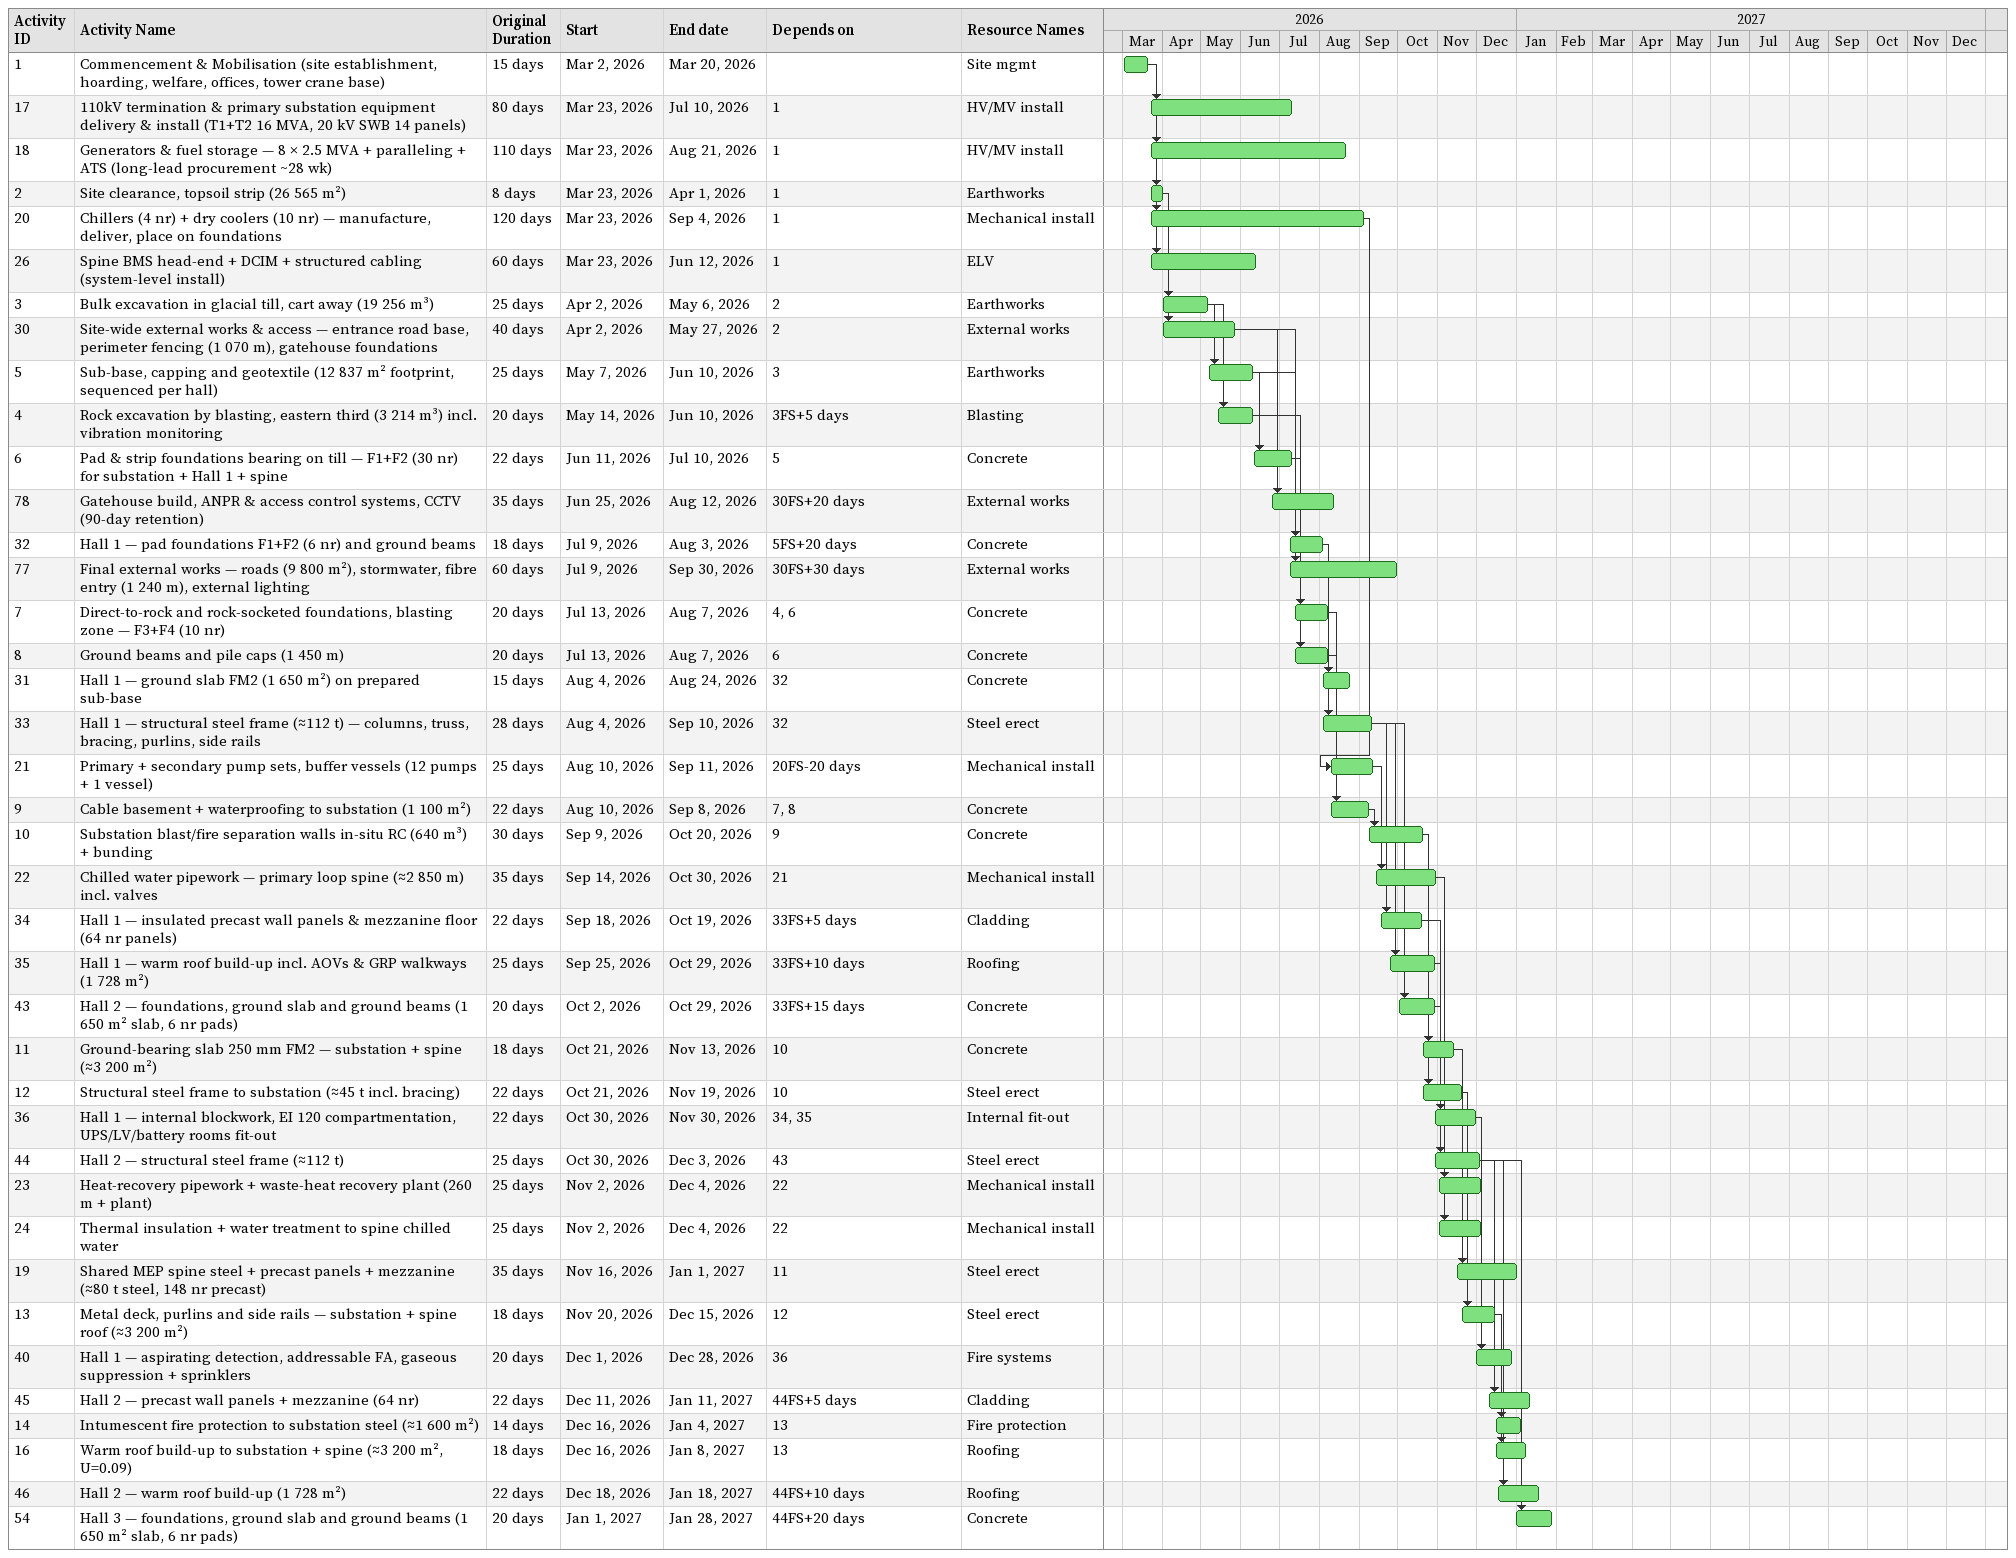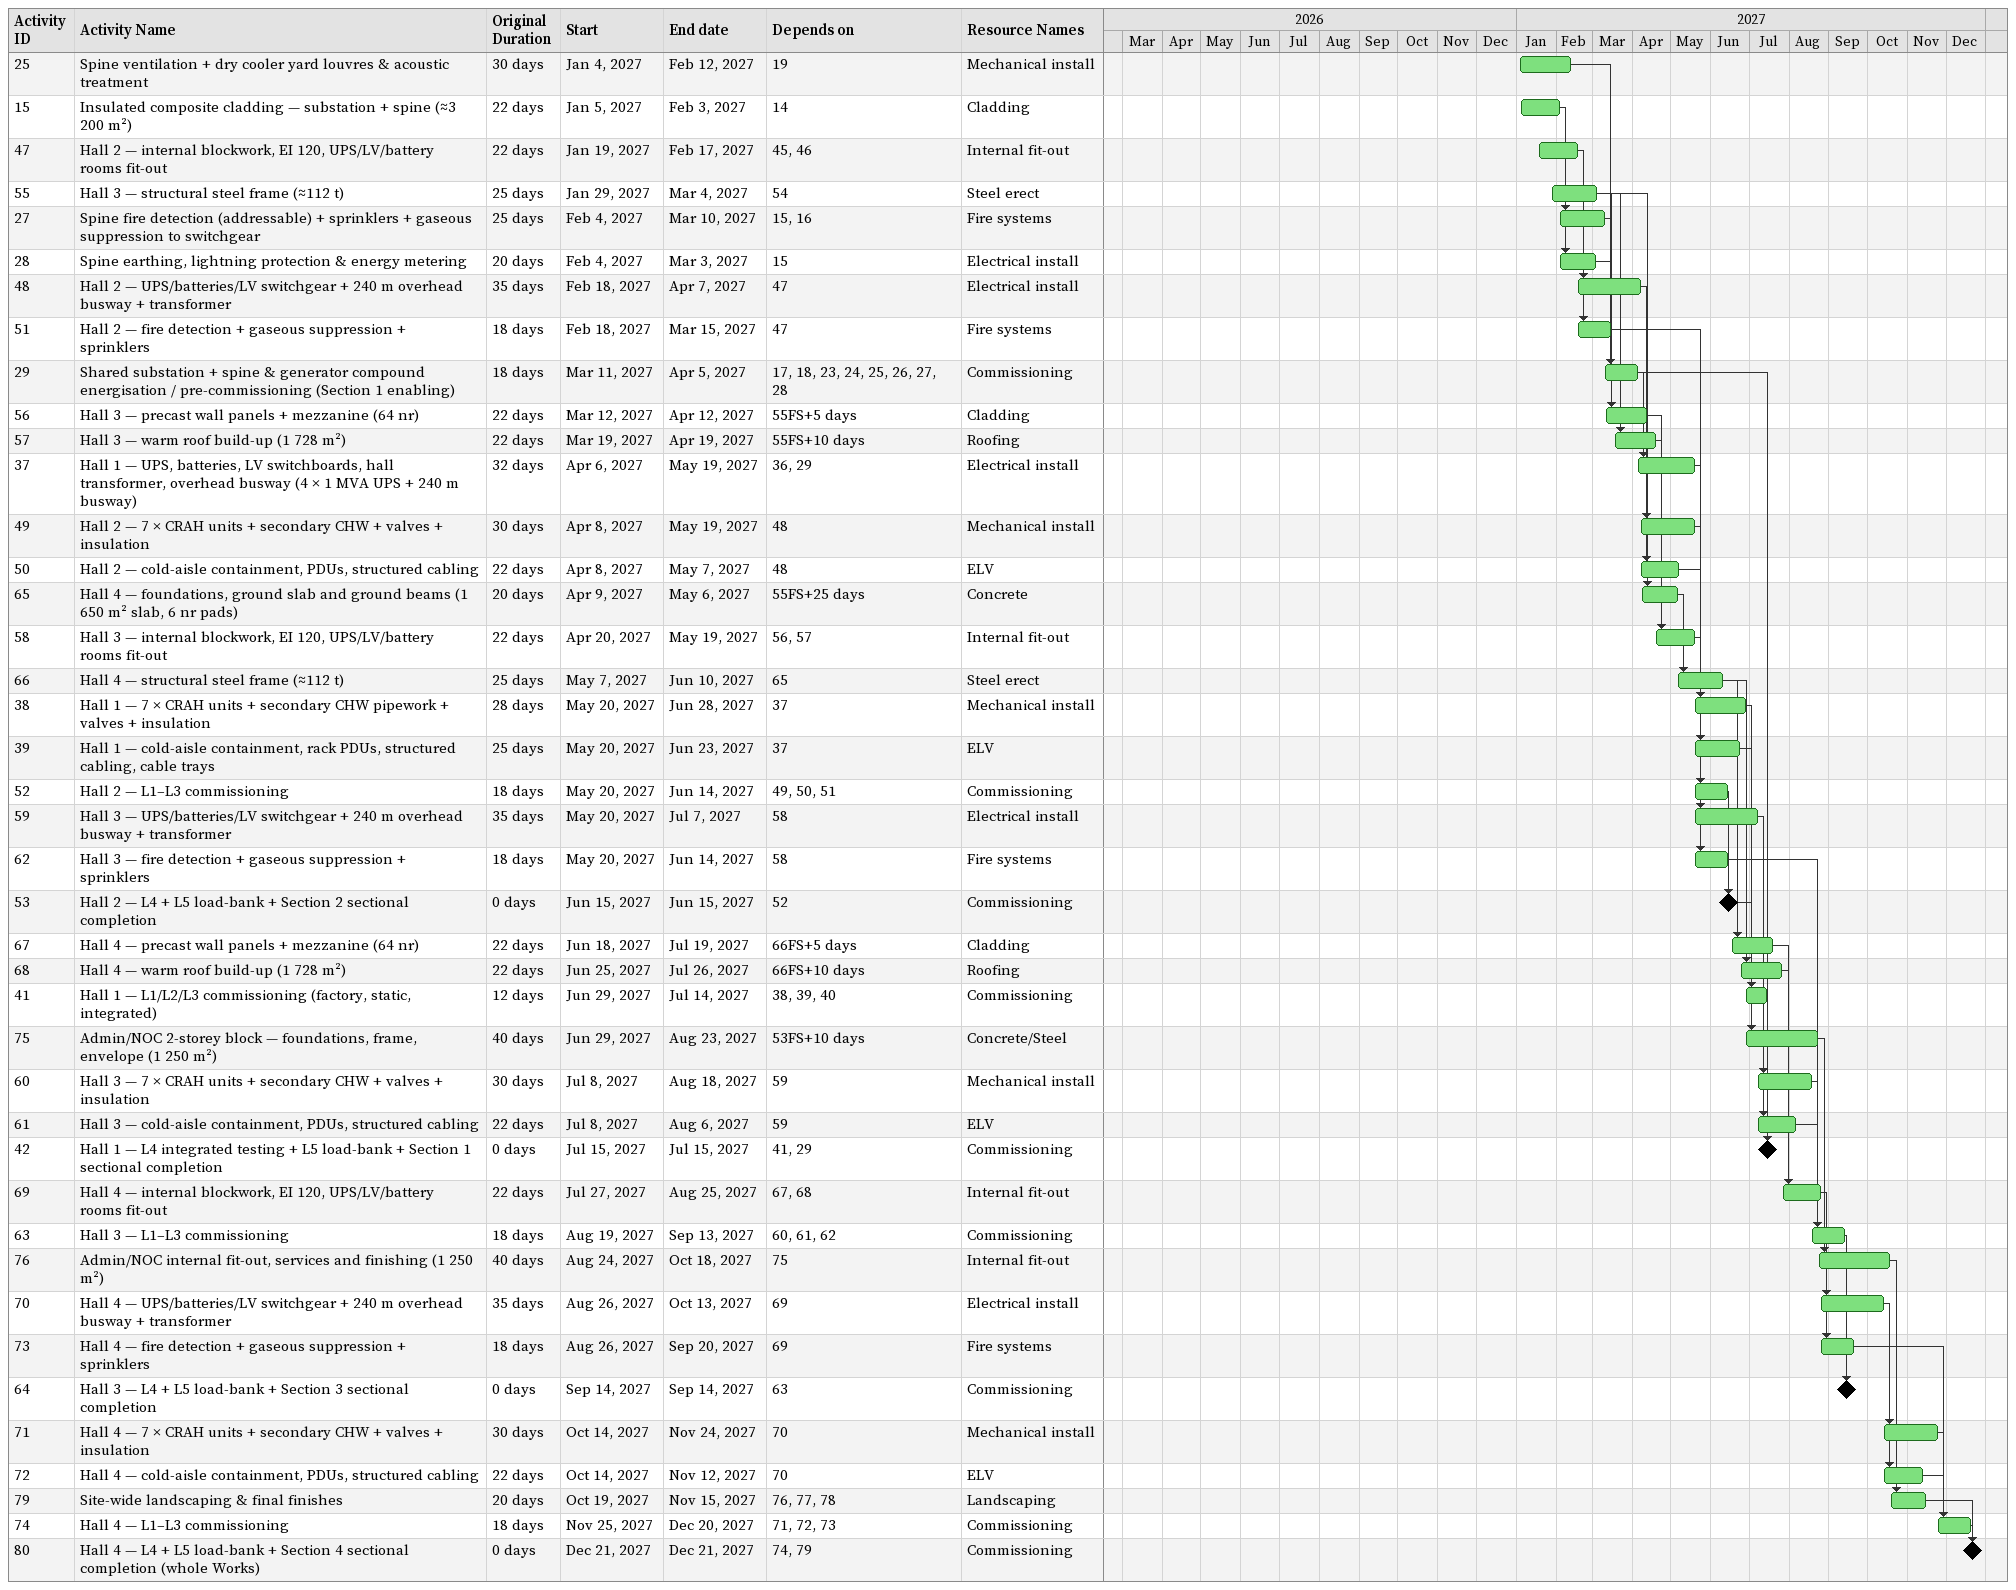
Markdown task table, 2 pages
| ID | Task | Original duration | Start | Finish | Predecessors | Resources |
|---|---|---|---|---|---|---|
| 1 | Commencement & Mobilisation (site establishment, hoarding, welfare, offices, tower crane base) | 15d | 2026-03-02 | 2026-03-20 |  | Site mgmt |
| 17 | 110kV termination & primary substation equipment delivery & install (T1+T2 16 MVA, 20 kV SWB 14 panels) | 80d | 2026-03-23 | 2026-07-10 | 1 | HV/MV install |
| 18 | Generators & fuel storage — 8 × 2.5 MVA + paralleling + ATS (long-lead procurement ~28 wk) | 110d | 2026-03-23 | 2026-08-21 | 1 | HV/MV install |
| 2 | Site clearance, topsoil strip (26 565 m²) | 8d | 2026-03-23 | 2026-04-01 | 1 | Earthworks |
| 20 | Chillers (4 nr) + dry coolers (10 nr) — manufacture, deliver, place on foundations | 120d | 2026-03-23 | 2026-09-04 | 1 | Mechanical install |
| 26 | Spine BMS head-end + DCIM + structured cabling (system-level install) | 60d | 2026-03-23 | 2026-06-12 | 1 | ELV |
| 3 | Bulk excavation in glacial till, cart away (19 256 m³) | 25d | 2026-04-02 | 2026-05-06 | 2 | Earthworks |
| 30 | Site-wide external works & access — entrance road base, perimeter fencing (1 070 m), gatehouse foundations | 40d | 2026-04-02 | 2026-05-27 | 2 | External works |
| 5 | Sub-base, capping and geotextile (12 837 m² footprint, sequenced per hall) | 25d | 2026-05-07 | 2026-06-10 | 3 | Earthworks |
| 4 | Rock excavation by blasting, eastern third (3 214 m³) incl. vibration monitoring | 20d | 2026-05-14 | 2026-06-10 | 3FS+5d | Blasting |
| 6 | Pad & strip foundations bearing on till — F1+F2 (30 nr) for substation + Hall 1 + spine | 22d | 2026-06-11 | 2026-07-10 | 5 | Concrete |
| 78 | Gatehouse build, ANPR & access control systems, CCTV (90-day retention) | 35d | 2026-06-25 | 2026-08-12 | 30FS+20d | External works |
| 32 | Hall 1 — pad foundations F1+F2 (6 nr) and ground beams | 18d | 2026-07-09 | 2026-08-03 | 5FS+20d | Concrete |
| 77 | Final external works — roads (9 800 m²), stormwater, fibre entry (1 240 m), external lighting | 60d | 2026-07-09 | 2026-09-30 | 30FS+30d | External works |
| 7 | Direct-to-rock and rock-socketed foundations, blasting zone — F3+F4 (10 nr) | 20d | 2026-07-13 | 2026-08-07 | 4, 6 | Concrete |
| 8 | Ground beams and pile caps (1 450 m) | 20d | 2026-07-13 | 2026-08-07 | 6 | Concrete |
| 31 | Hall 1 — ground slab FM2 (1 650 m²) on prepared sub-base | 15d | 2026-08-04 | 2026-08-24 | 32 | Concrete |
| 33 | Hall 1 — structural steel frame (≈112 t) — columns, truss, bracing, purlins, side rails | 28d | 2026-08-04 | 2026-09-10 | 32 | Steel erect |
| 21 | Primary + secondary pump sets, buffer vessels (12 pumps + 1 vessel) | 25d | 2026-08-10 | 2026-09-11 | 20FS-20d | Mechanical install |
| 9 | Cable basement + waterproofing to substation (1 100 m²) | 22d | 2026-08-10 | 2026-09-08 | 7, 8 | Concrete |
| 10 | Substation blast/fire separation walls in-situ RC (640 m³) + bunding | 30d | 2026-09-09 | 2026-10-20 | 9 | Concrete |
| 22 | Chilled water pipework — primary loop spine (≈2 850 m) incl. valves | 35d | 2026-09-14 | 2026-10-30 | 21 | Mechanical install |
| 34 | Hall 1 — insulated precast wall panels & mezzanine floor (64 nr panels) | 22d | 2026-09-18 | 2026-10-19 | 33FS+5d | Cladding |
| 35 | Hall 1 — warm roof build-up incl. AOVs & GRP walkways (1 728 m²) | 25d | 2026-09-25 | 2026-10-29 | 33FS+10d | Roofing |
| 43 | Hall 2 — foundations, ground slab and ground beams (1 650 m² slab, 6 nr pads) | 20d | 2026-10-02 | 2026-10-29 | 33FS+15d | Concrete |
| 11 | Ground-bearing slab 250 mm FM2 — substation + spine (≈3 200 m²) | 18d | 2026-10-21 | 2026-11-13 | 10 | Concrete |
| 12 | Structural steel frame to substation (≈45 t incl. bracing) | 22d | 2026-10-21 | 2026-11-19 | 10 | Steel erect |
| 36 | Hall 1 — internal blockwork, EI 120 compartmentation, UPS/LV/battery rooms fit-out | 22d | 2026-10-30 | 2026-11-30 | 34, 35 | Internal fit-out |
| 44 | Hall 2 — structural steel frame (≈112 t) | 25d | 2026-10-30 | 2026-12-03 | 43 | Steel erect |
| 23 | Heat-recovery pipework + waste-heat recovery plant (260 m + plant) | 25d | 2026-11-02 | 2026-12-04 | 22 | Mechanical install |
| 24 | Thermal insulation + water treatment to spine chilled water | 25d | 2026-11-02 | 2026-12-04 | 22 | Mechanical install |
| 19 | Shared MEP spine steel + precast panels + mezzanine (≈80 t steel, 148 nr precast) | 35d | 2026-11-16 | 2027-01-01 | 11 | Steel erect |
| 13 | Metal deck, purlins and side rails — substation + spine roof (≈3 200 m²) | 18d | 2026-11-20 | 2026-12-15 | 12 | Steel erect |
| 40 | Hall 1 — aspirating detection, addressable FA, gaseous suppression + sprinklers | 20d | 2026-12-01 | 2026-12-28 | 36 | Fire systems |
| 45 | Hall 2 — precast wall panels + mezzanine (64 nr) | 22d | 2026-12-11 | 2027-01-11 | 44FS+5d | Cladding |
| 14 | Intumescent fire protection to substation steel (≈1 600 m²) | 14d | 2026-12-16 | 2027-01-04 | 13 | Fire protection |
| 16 | Warm roof build-up to substation + spine (≈3 200 m², U=0.09) | 18d | 2026-12-16 | 2027-01-08 | 13 | Roofing |
| 46 | Hall 2 — warm roof build-up (1 728 m²) | 22d | 2026-12-18 | 2027-01-18 | 44FS+10d | Roofing |
| 54 | Hall 3 — foundations, ground slab and ground beams (1 650 m² slab, 6 nr pads) | 20d | 2027-01-01 | 2027-01-28 | 44FS+20d | Concrete |
| 25 | Spine ventilation + dry cooler yard louvres & acoustic treatment | 30d | 2027-01-04 | 2027-02-12 | 19 | Mechanical install |
| 15 | Insulated composite cladding — substation + spine (≈3 200 m²) | 22d | 2027-01-05 | 2027-02-03 | 14 | Cladding |
| 47 | Hall 2 — internal blockwork, EI 120, UPS/LV/battery rooms fit-out | 22d | 2027-01-19 | 2027-02-17 | 45, 46 | Internal fit-out |
| 55 | Hall 3 — structural steel frame (≈112 t) | 25d | 2027-01-29 | 2027-03-04 | 54 | Steel erect |
| 27 | Spine fire detection (addressable) + sprinklers + gaseous suppression to switchgear | 25d | 2027-02-04 | 2027-03-10 | 15, 16 | Fire systems |
| 28 | Spine earthing, lightning protection & energy metering | 20d | 2027-02-04 | 2027-03-03 | 15 | Electrical install |
| 48 | Hall 2 — UPS/batteries/LV switchgear + 240 m overhead busway + transformer | 35d | 2027-02-18 | 2027-04-07 | 47 | Electrical install |
| 51 | Hall 2 — fire detection + gaseous suppression + sprinklers | 18d | 2027-02-18 | 2027-03-15 | 47 | Fire systems |
| 29 | Shared substation + spine & generator compound energisation / pre-commissioning (Section 1 enabling) | 18d | 2027-03-11 | 2027-04-05 | 17, 18, 23, 24, 25, 26, 27, 28 | Commissioning |
| 56 | Hall 3 — precast wall panels + mezzanine (64 nr) | 22d | 2027-03-12 | 2027-04-12 | 55FS+5d | Cladding |
| 57 | Hall 3 — warm roof build-up (1 728 m²) | 22d | 2027-03-19 | 2027-04-19 | 55FS+10d | Roofing |
| 37 | Hall 1 — UPS, batteries, LV switchboards, hall transformer, overhead busway (4 × 1 MVA UPS + 240 m busway) | 32d | 2027-04-06 | 2027-05-19 | 36, 29 | Electrical install |
| 49 | Hall 2 — 7 × CRAH units + secondary CHW + valves + insulation | 30d | 2027-04-08 | 2027-05-19 | 48 | Mechanical install |
| 50 | Hall 2 — cold-aisle containment, PDUs, structured cabling | 22d | 2027-04-08 | 2027-05-07 | 48 | ELV |
| 65 | Hall 4 — foundations, ground slab and ground beams (1 650 m² slab, 6 nr pads) | 20d | 2027-04-09 | 2027-05-06 | 55FS+25d | Concrete |
| 58 | Hall 3 — internal blockwork, EI 120, UPS/LV/battery rooms fit-out | 22d | 2027-04-20 | 2027-05-19 | 56, 57 | Internal fit-out |
| 66 | Hall 4 — structural steel frame (≈112 t) | 25d | 2027-05-07 | 2027-06-10 | 65 | Steel erect |
| 38 | Hall 1 — 7 × CRAH units + secondary CHW pipework + valves + insulation | 28d | 2027-05-20 | 2027-06-28 | 37 | Mechanical install |
| 39 | Hall 1 — cold-aisle containment, rack PDUs, structured cabling, cable trays | 25d | 2027-05-20 | 2027-06-23 | 37 | ELV |
| 52 | Hall 2 — L1–L3 commissioning | 18d | 2027-05-20 | 2027-06-14 | 49, 50, 51 | Commissioning |
| 59 | Hall 3 — UPS/batteries/LV switchgear + 240 m overhead busway + transformer | 35d | 2027-05-20 | 2027-07-07 | 58 | Electrical install |
| 62 | Hall 3 — fire detection + gaseous suppression + sprinklers | 18d | 2027-05-20 | 2027-06-14 | 58 | Fire systems |
| 53 | Hall 2 — L4 + L5 load-bank + Section 2 sectional completion | 0d | 2027-06-15 | 2027-06-15 | 52 | Commissioning |
| 67 | Hall 4 — precast wall panels + mezzanine (64 nr) | 22d | 2027-06-18 | 2027-07-19 | 66FS+5d | Cladding |
| 68 | Hall 4 — warm roof build-up (1 728 m²) | 22d | 2027-06-25 | 2027-07-26 | 66FS+10d | Roofing |
| 41 | Hall 1 — L1/L2/L3 commissioning (factory, static, integrated) | 12d | 2027-06-29 | 2027-07-14 | 38, 39, 40 | Commissioning |
| 75 | Admin/NOC 2-storey block — foundations, frame, envelope (1 250 m²) | 40d | 2027-06-29 | 2027-08-23 | 53FS+10d | Concrete/Steel |
| 60 | Hall 3 — 7 × CRAH units + secondary CHW + valves + insulation | 30d | 2027-07-08 | 2027-08-18 | 59 | Mechanical install |
| 61 | Hall 3 — cold-aisle containment, PDUs, structured cabling | 22d | 2027-07-08 | 2027-08-06 | 59 | ELV |
| 42 | Hall 1 — L4 integrated testing + L5 load-bank + Section 1 sectional completion | 0d | 2027-07-15 | 2027-07-15 | 41, 29 | Commissioning |
| 69 | Hall 4 — internal blockwork, EI 120, UPS/LV/battery rooms fit-out | 22d | 2027-07-27 | 2027-08-25 | 67, 68 | Internal fit-out |
| 63 | Hall 3 — L1–L3 commissioning | 18d | 2027-08-19 | 2027-09-13 | 60, 61, 62 | Commissioning |
| 76 | Admin/NOC internal fit-out, services and finishing (1 250 m²) | 40d | 2027-08-24 | 2027-10-18 | 75 | Internal fit-out |
| 70 | Hall 4 — UPS/batteries/LV switchgear + 240 m overhead busway + transformer | 35d | 2027-08-26 | 2027-10-13 | 69 | Electrical install |
| 73 | Hall 4 — fire detection + gaseous suppression + sprinklers | 18d | 2027-08-26 | 2027-09-20 | 69 | Fire systems |
| 64 | Hall 3 — L4 + L5 load-bank + Section 3 sectional completion | 0d | 2027-09-14 | 2027-09-14 | 63 | Commissioning |
| 71 | Hall 4 — 7 × CRAH units + secondary CHW + valves + insulation | 30d | 2027-10-14 | 2027-11-24 | 70 | Mechanical install |
| 72 | Hall 4 — cold-aisle containment, PDUs, structured cabling | 22d | 2027-10-14 | 2027-11-12 | 70 | ELV |
| 79 | Site-wide landscaping & final finishes | 20d | 2027-10-19 | 2027-11-15 | 76, 77, 78 | Landscaping |
| 74 | Hall 4 — L1–L3 commissioning | 18d | 2027-11-25 | 2027-12-20 | 71, 72, 73 | Commissioning |
| 80 | Hall 4 — L4 + L5 load-bank + Section 4 sectional completion (whole Works) | 0d | 2027-12-21 | 2027-12-21 | 74, 79 | Commissioning |
